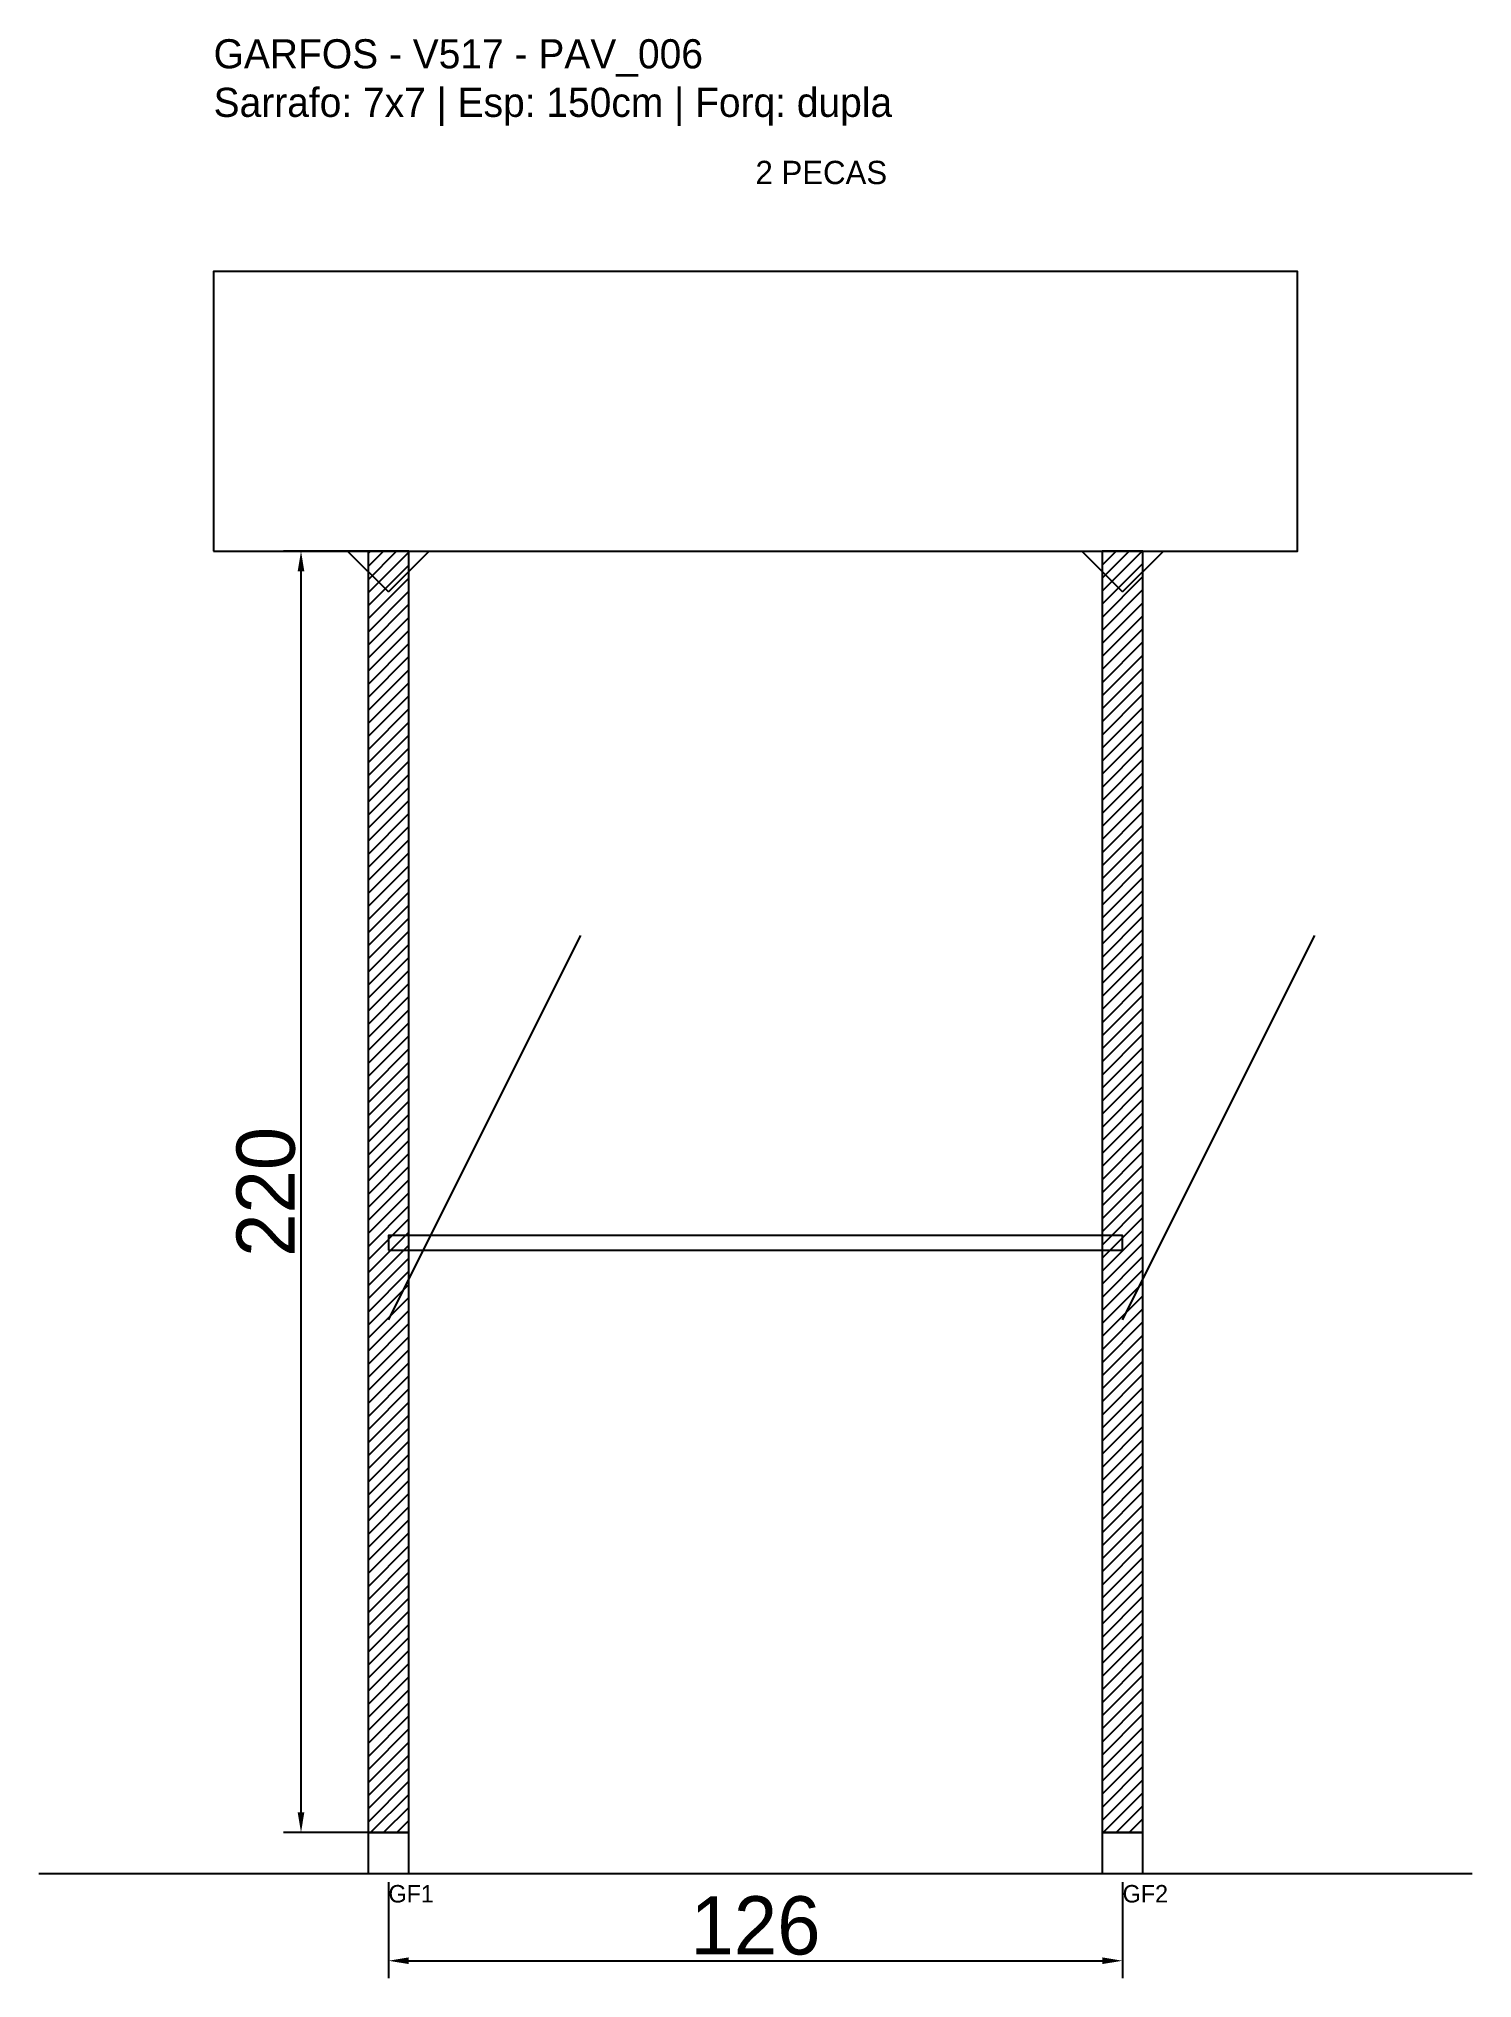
# Model space of a CAD drawing. Header units: metres. Extents: x -30 to 216, y -25 to 308.
import ezdxf

# ---------------------------------------------------------------- set-up
doc = ezdxf.new("R2010")
doc.units = ezdxf.units.M
for name, color, linetype in [('BARRA_ANCORAGEM', 1, 'Continuous'), ('COTA', 241, 'Continuous'), ('GARFOS OK', 3, 'Continuous'), ('NOME DA VIGA', 6, 'Continuous'), ('SARR_7x7', 40, 'Continuous'), ('TIRAS REESCORAMENTO', 252, 'Continuous'), ('VIGAS', 3, 'Continuous')]:
    doc.layers.add(name, color=color, linetype=linetype)
doc.dimstyles.new('EZ DXF', dxfattribs={"dimtxt": 10, "dimasz": 3.5, "dimexe": 3, "dimexo": 1.5, "dimgap": 1, "dimtad": 1, "dimdec": 1, "dimdsep": 46, "dimcen": 2.5, "dimazin": 3, "dimtfac": 1, "dimtmove": 0, "dimatfit": 3})

msp = doc.modelspace()

# ---------------------------------------------------------------- hatches: boundary and pattern name
at = {"layer": 'COTA'}
h = msp.add_hatch(dxfattribs=at)
h.set_pattern_fill('ANSI31', scale=0.5)
h.paths.add_polyline_path([(26.5, 0), (33.5, 0), (33.5, 220), (26.5, 220)])
h = msp.add_hatch(dxfattribs=at)
h.set_pattern_fill('ANSI31', scale=0.5)
h.paths.add_polyline_path([(152.5, 0), (159.5, 0), (159.5, 220), (152.5, 220)])

# ---------------------------------------------------------------- linework, layer by layer
at = {"layer": 'BARRA_ANCORAGEM'}
for p, q in [((30, 88), (63, 154)), ((156, 88), (189, 154))]:
    msp.add_line(p, q, dxfattribs=at)
at = {"layer": 'GARFOS OK'}
for p, q in [((30, 213), (23, 220)), ((23, 220), (37, 220)), ((30, 213), (37, 220)), ((156, 213), (149, 220)), ((149, 220), (163, 220)), ((156, 213), (163, 220))]:
    msp.add_line(p, q, dxfattribs=at)
at = {"layer": 'GARFOS OK', "linetype": 'CONTINUOUS'}
msp.add_line((-30, -7), (216, -7), dxfattribs=at)
at = {"layer": 'GARFOS OK'}
for points in [[(26.5, 0), (33.5, 0), (33.5, 220), (26.5, 220), (26.5, 0)], [(152.5, 0), (159.5, 0), (159.5, 220), (152.5, 220), (152.5, 0)]]:
    msp.add_lwpolyline(points, dxfattribs=at)
at = {"layer": 'SARR_7x7'}
for points in [[(26.5, -7), (33.5, -7), (33.5, 0), (26.5, 0), (26.5, -7)], [(152.5, -7), (159.5, -7), (159.5, 0), (152.5, 0), (152.5, -7)]]:
    msp.add_lwpolyline(points, dxfattribs=at)
at = {"layer": 'TIRAS REESCORAMENTO'}
msp.add_lwpolyline([(30, 100), (156, 100), (156, 102.5), (30, 102.5), (30, 100)], dxfattribs=at)
at = {"layer": 'VIGAS'}
msp.add_lwpolyline([(0, 220), (186, 220), (186, 268), (0, 268), (0, 220)], dxfattribs=at)

# ---------------------------------------------------------------- texts
at = {"layer": 'NOME DA VIGA'}
for s, height, p in [('2 PECAS', 4, (93, 283)), ('GF1', 3, (30, -12)), ('GF2', 3, (156, -12))]:
    msp.add_text(s, height=height, dxfattribs=at).set_placement(p)
at = {"layer": 'NOME DA VIGA', "insert": (0, 293), "char_height": 5, "attachment_point": 7}
msp.add_mtext('GARFOS - V517 - PAV_006\\PSarrafo: 7x7 | Esp: 150cm | Forq: dupla', dxfattribs=at)

# ---------------------------------------------------------------- dimensions: what is measured, and where the dimension line sits
at = {"layer": 'COTA'}
msp.add_linear_dim(base=(15, 0), p1=(30, 0), p2=(30, 220), angle=90, dimstyle='EZ DXF', dxfattribs=at).render()
msp.add_linear_dim(base=(30, -22), p1=(30, -7), p2=(156, -7), dimstyle='EZ DXF', dxfattribs=at).render()

doc.saveas('drawing.dxf')
